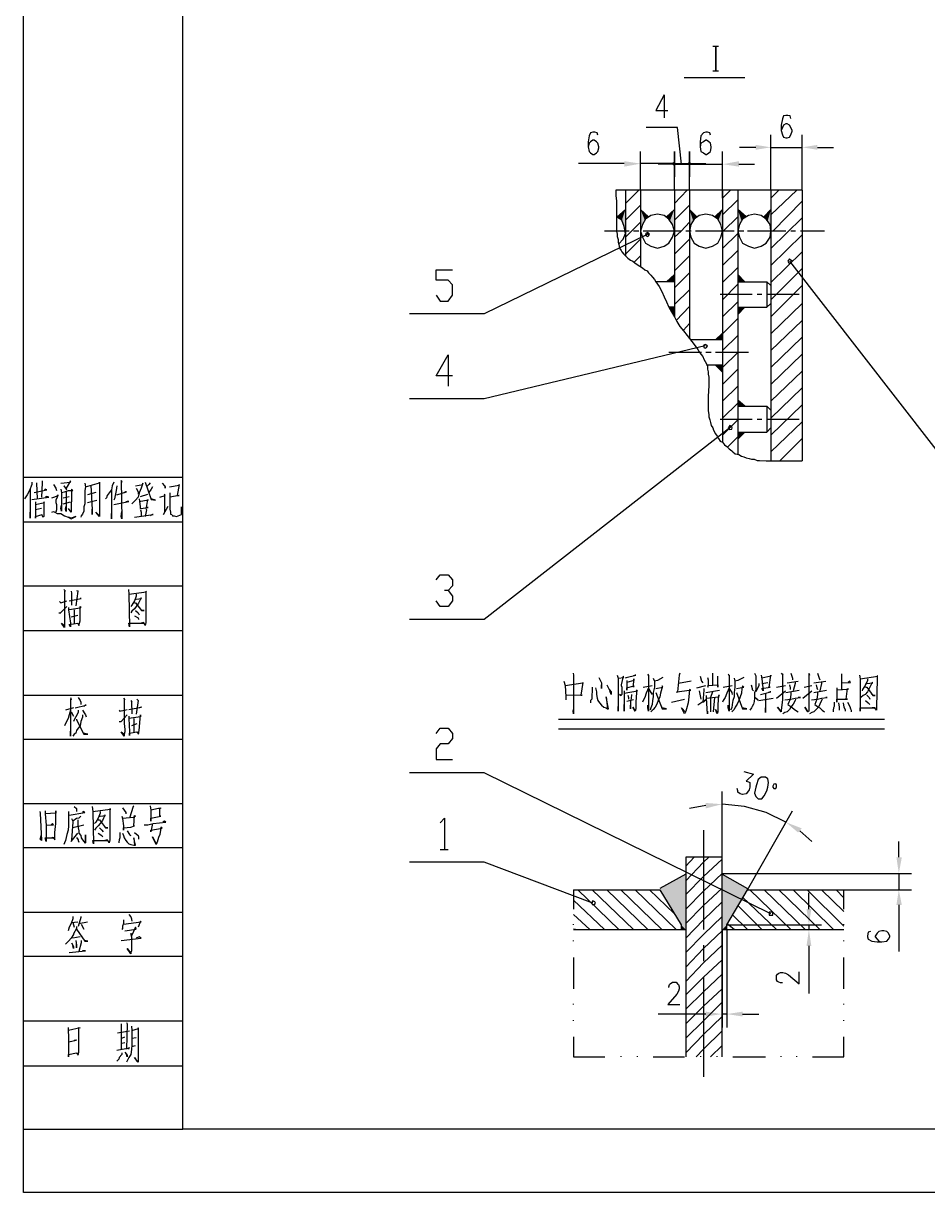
# Model space of a CAD drawing. Extents: x 0 to 400, y 0 to 283.
# Drawn here: x 0.1 to 95.3, y 0.1 to 123.2 of the extents above; entities that cross this region are included whole.
import ezdxf

# ---------------------------------------------------------------- set-up
doc = ezdxf.new("R2010")
doc.units = 0
doc.layers.get('0').update_dxf_attribs({"linetype": 'CONTINUOUS'})

msp = doc.modelspace()

# ---------------------------------------------------------------- hatches: boundary and pattern name
for points in [[(77.18425, 110.39475), (77.18425, 109.88675), (78.77175, 110.14075)], [(83.66125, 110.39475), (83.66125, 109.88675), (82.07375, 110.14075)], [(63.34125, 108.68025), (63.34125, 108.10875), (65.05575, 108.42625)], [(68.42125, 108.55325), (68.35775, 108.42625), (68.61175, 108.42625)], [(68.42125, 108.55325), (68.35775, 108.36275), (68.61175, 108.36275)], [(68.35775, 108.42625), (68.42125, 108.29925), (68.61175, 108.42625)], [(68.35775, 108.36275), (68.42125, 108.29925), (68.61175, 108.36275)], [(68.61175, 108.61675), (68.42125, 108.55325), (68.61175, 108.42625)], [(68.61175, 108.61675), (68.42125, 108.55325), (68.61175, 108.36275)], [(68.42125, 108.29925), (68.61175, 108.17225), (68.61175, 108.42625)], [(68.42125, 108.29925), (68.61175, 108.17225), (68.61175, 108.36275)], [(68.67525, 108.55325), (68.61175, 108.61675), (68.61175, 108.42625)], [(68.67525, 108.55325), (68.61175, 108.61675), (68.61175, 108.36275)], [(68.80225, 108.42625), (68.67525, 108.55325), (68.61175, 108.42625)], [(68.80225, 108.36275), (68.67525, 108.55325), (68.61175, 108.36275)], [(68.61175, 108.17225), (68.67525, 108.29925), (68.61175, 108.42625)], [(68.67525, 108.29925), (68.80225, 108.42625), (68.61175, 108.42625)], [(68.61175, 108.17225), (68.67525, 108.29925), (68.61175, 108.36275)], [(68.67525, 108.29925), (68.80225, 108.36275), (68.61175, 108.36275)], [(70.07225, 108.55325), (69.94525, 108.36275), (70.19925, 108.36275)], [(70.07225, 108.55325), (69.94525, 108.36275), (70.19925, 108.36275)], [(69.94525, 108.36275), (70.07225, 108.29925), (70.19925, 108.36275)], [(69.94525, 108.36275), (70.07225, 108.29925), (70.19925, 108.36275)], [(70.19925, 108.61675), (70.07225, 108.55325), (70.19925, 108.36275)], [(70.19925, 108.61675), (70.07225, 108.55325), (70.19925, 108.36275)], [(70.07225, 108.29925), (70.19925, 108.17225), (70.19925, 108.36275)], [(70.07225, 108.29925), (70.19925, 108.17225), (70.19925, 108.36275)], [(70.32625, 108.55325), (70.19925, 108.61675), (70.19925, 108.36275)], [(70.32625, 108.55325), (70.19925, 108.61675), (70.19925, 108.36275)], [(70.38975, 108.36275), (70.32625, 108.55325), (70.19925, 108.36275)], [(70.38975, 108.36275), (70.32625, 108.55325), (70.19925, 108.36275)], [(70.19925, 108.17225), (70.32625, 108.29925), (70.19925, 108.36275)], [(70.32625, 108.29925), (70.38975, 108.36275), (70.19925, 108.36275)], [(70.19925, 108.17225), (70.32625, 108.29925), (70.19925, 108.36275)], [(70.32625, 108.29925), (70.38975, 108.36275), (70.19925, 108.36275)], [(75.40625, 108.68025), (75.40625, 108.10875), (73.69175, 108.36275)], [(63.46825, 103.60025), (62.57925, 102.83825), (63.08725, 102.45725)], [(63.46825, 103.60025), (63.08725, 102.45725), (63.34125, 101.94925)], [(63.46825, 103.60025), (63.34125, 101.94925), (63.46825, 101.31425)], [(65.05575, 103.60025), (65.88125, 102.83825), (65.50025, 102.45725)], [(65.05575, 103.60025), (65.50025, 102.45725), (65.11925, 101.94925)], [(65.05575, 103.60025), (65.11925, 101.94925), (65.05575, 101.31425)], [(68.61175, 103.60025), (67.78625, 102.83825), (68.16725, 102.45725)], [(68.61175, 103.60025), (68.16725, 102.45725), (68.42125, 101.94925)], [(68.61175, 103.60025), (68.42125, 101.94925), (68.61175, 101.31425)], [(70.19925, 103.60025), (70.96125, 102.83825), (70.58025, 102.45725)], [(70.19925, 103.60025), (70.58025, 102.45725), (70.32625, 101.94925)], [(70.19925, 103.60025), (70.32625, 101.94925), (70.19925, 101.31425)], [(73.69175, 103.60025), (72.86625, 102.83825), (73.24725, 102.45725)], [(73.69175, 103.60025), (73.24725, 102.45725), (73.62825, 101.94925)], [(73.69175, 103.60025), (73.62825, 101.94925), (73.69175, 101.31425)], [(75.27925, 103.60025), (76.16825, 102.83825), (75.66025, 102.45725)], [(75.27925, 103.60025), (75.66025, 102.45725), (75.40625, 101.94925)], [(75.27925, 103.60025), (75.40625, 101.94925), (75.27925, 101.31425)], [(78.77175, 103.60025), (78.00975, 102.83825), (78.45425, 102.45725)], [(78.77175, 103.60025), (78.45425, 102.45725), (78.70825, 101.94925)], [(78.77175, 103.60025), (78.70825, 101.94925), (78.77175, 101.31425)], [(68.61175, 96.74225), (67.78625, 95.98025), (68.61175, 95.98025)], [(75.53325, 96.23425), (75.27925, 96.74225), (76.04125, 95.98025)], [(75.53325, 96.23425), (75.27925, 95.98025), (75.27925, 96.74225)], [(75.53325, 96.23425), (76.04125, 95.98025), (75.27925, 95.98025)], [(68.04025, 93.31325), (68.29425, 92.86875), (68.61175, 92.55125)], [(68.61175, 93.31325), (68.04025, 93.31325), (68.61175, 92.55125)], [(75.53325, 93.05925), (75.27925, 92.55125), (76.04125, 93.31325)], [(75.53325, 93.05925), (76.04125, 93.31325), (75.27925, 93.31325)], [(75.53325, 93.05925), (75.27925, 93.31325), (75.27925, 92.55125)], [(73.43775, 90.13825), (73.69175, 90.58275), (72.92975, 89.88425)], [(73.43775, 90.13825), (72.92975, 89.88425), (73.69175, 89.88425)], [(73.43775, 90.13825), (73.69175, 89.88425), (73.69175, 90.58275)], [(73.43775, 86.96325), (73.69175, 86.45525), (72.92975, 87.21725)], [(73.43775, 86.96325), (72.92975, 87.21725), (73.69175, 87.21725)], [(73.43775, 86.96325), (73.69175, 87.21725), (73.69175, 86.45525)], [(75.53325, 83.15325), (75.27925, 83.53425), (76.04125, 82.89925)], [(75.53325, 83.15325), (75.27925, 82.89925), (75.27925, 83.53425)], [(75.53325, 83.15325), (76.04125, 82.89925), (75.27925, 82.89925)], [(75.53325, 79.91475), (75.27925, 79.40675), (76.04125, 80.16875)], [(75.53325, 79.91475), (76.04125, 80.16875), (75.27925, 80.16875)], [(75.53325, 79.91475), (75.27925, 80.16875), (75.27925, 79.40675)], [(71.91375, 41.11625), (71.91375, 40.54475), (73.62825, 40.98925)], [(81.62925, 38.00475), (82.01025, 38.44925), (80.35925, 39.08425)], [(91.97975, 35.40125), (92.55125, 35.40125), (92.23375, 33.68675)], [(69.81825, 33.62325), (67.08775, 32.09925), (69.81825, 27.78125)], [(73.62825, 33.62325), (73.62825, 27.78125), (76.29525, 32.09925)], [(67.08775, 32.09925), (69.31025, 28.28925), (69.81825, 27.78125)], [(76.29525, 32.09925), (73.62825, 27.78125), (74.13625, 28.28925)], [(91.97975, 30.38475), (92.55125, 30.38475), (92.23375, 31.97225)], [(82.51825, 29.94025), (83.02625, 29.94025), (82.77225, 28.28925)], [(69.31025, 28.28925), (69.31025, 27.78125), (69.81825, 27.78125)], [(74.13625, 28.28925), (73.62825, 27.78125), (74.13625, 27.78125)], [(82.51825, 26.06675), (83.02625, 26.06675), (82.77225, 27.78125)], [(71.91375, 19.14525), (71.91375, 18.63725), (73.62825, 18.89125)], [(75.78725, 19.14525), (75.78725, 18.63725), (74.13625, 18.89125)]]:
    msp.add_hatch(color=0).paths.add_polyline_path(points, flags=0)

# ---------------------------------------------------------------- linework, layer by layer
at = {"color": 0}
for points in [[(0.09525, 0.09525), (0.09525, 282.54325), (399.76425, 282.54325), (399.76425, 0.09525), (0.09525, 0.09525)], [(16.85925, 6.76275), (16.85925, 275.87575), (393.03325, 275.87575), (393.03325, 6.76275), (16.85925, 6.76275)], [(72.67575, 120.80875), (73.24725, 120.80875)], [(72.92975, 120.80875), (72.92975, 118.20525)], [(72.99325, 118.20525), (72.99325, 120.80875)], [(72.67575, 118.20525), (73.24725, 118.20525)], [(76.04125, 117.44325), (69.62775, 117.44325)], [(67.53225, 115.66525), (66.64325, 114.01425), (67.91325, 114.01425)], [(67.53225, 115.66525), (67.53225, 113.25225)], [(80.86725, 113.18875), (80.80375, 113.44275), (80.54975, 113.50625), (80.35925, 113.50625), (80.10525, 113.44275), (79.97825, 113.12525), (79.85125, 112.49025), (79.85125, 111.91875), (79.97825, 111.47425), (80.10525, 111.22025), (80.35925, 111.15675), (80.48625, 111.15675), (80.74025, 111.22025), (80.86725, 111.47425), (80.99425, 111.85525), (80.99425, 111.91875), (80.86725, 112.23625), (80.74025, 112.49025), (80.48625, 112.61725), (80.35925, 112.61725), (80.10525, 112.49025), (79.97825, 112.23625), (79.85125, 111.91875)], [(69.37375, 108.36275), (68.92925, 112.23625), (65.62725, 112.23625)], [(60.54725, 111.41075), (60.48375, 111.66475), (60.22975, 111.72825), (60.03925, 111.72825), (59.78525, 111.66475), (59.65825, 111.34725), (59.53125, 110.71225), (59.53125, 110.20425), (59.65825, 109.69625), (59.78525, 109.56925), (60.03925, 109.37875), (60.16625, 109.37875), (60.42025, 109.56925), (60.54725, 109.69625), (60.67425, 110.07725), (60.67425, 110.20425), (60.54725, 110.58525), (60.42025, 110.71225), (60.16625, 110.90275), (60.03925, 110.90275), (59.78525, 110.71225), (59.65825, 110.58525), (59.53125, 110.20425)], [(72.42175, 111.41075), (72.35825, 111.66475), (72.10425, 111.72825), (71.91375, 111.72825), (71.65975, 111.66475), (71.40575, 111.34725), (71.34225, 110.71225), (71.34225, 110.20425), (71.40575, 109.69625), (71.65975, 109.56925), (71.91375, 109.37875), (71.97725, 109.37875), (72.23125, 109.56925), (72.42175, 109.69625), (72.48525, 110.07725), (72.48525, 110.20425), (72.42175, 110.58525), (72.23125, 110.71225), (71.97725, 110.90275), (71.91375, 110.90275), (71.65975, 110.71225), (71.40575, 110.58525), (71.34225, 110.20425)], [(78.77175, 105.63225), (78.77175, 111.47425)], [(82.07375, 105.63225), (82.07375, 111.47425)], [(65.05575, 105.63225), (65.05575, 109.69625)], [(68.61175, 105.63225), (68.61175, 109.69625)], [(68.61175, 109.69625), (68.61175, 107.02925)], [(70.19925, 109.69625), (70.19925, 107.02925)], [(70.19925, 105.63225), (70.19925, 109.69625)], [(73.69175, 104.80675), (73.69175, 109.69625)], [(77.18425, 110.14075), (75.46975, 110.14075)], [(78.77175, 110.14075), (82.07375, 110.14075)], [(83.66125, 110.14075), (85.37575, 110.14075)], [(63.34125, 108.42625), (58.51525, 108.42625)], [(68.61175, 108.42625), (65.05575, 108.42625)], [(68.61175, 108.36275), (66.89725, 108.36275)], [(70.19925, 108.36275), (68.54825, 108.36275)], [(68.61175, 108.42625), (71.91375, 108.42625)], [(68.61175, 108.36275), (70.19925, 108.36275), (68.61175, 108.36275)], [(70.19925, 108.36275), (71.85025, 108.36275)], [(70.19925, 108.36275), (73.69175, 108.36275)], [(75.40625, 108.36275), (77.05725, 108.36275)], [(62.45225, 105.63225), (62.45225, 105.06075), (62.51575, 104.48925), (62.51575, 101.31425), (62.57925, 100.99675), (62.57925, 100.74275), (62.70625, 100.42525), (62.70625, 100.17125), (62.76975, 99.91725), (62.83325, 99.53625), (63.02375, 99.28225), (63.08725, 99.15525), (63.27775, 98.90125), (63.46825, 98.71075), (63.72225, 98.45675), (63.97625, 98.26625), (64.23025, 98.13925), (64.48425, 97.94875), (64.99225, 97.63125), (65.24625, 97.44075), (65.50025, 97.25025), (65.75425, 97.12325), (65.88125, 96.93275), (66.13525, 96.67875), (66.32575, 96.48825), (66.51625, 96.23425), (66.64325, 95.98025), (66.83375, 95.72625), (67.02425, 95.47225), (67.27825, 94.96425), (67.53225, 94.39275), (67.78625, 93.88475), (68.04025, 93.31325), (68.29425, 92.80525), (68.61175, 92.29725), (68.86575, 91.78925), (69.18325, 91.28125), (69.56425, 90.83675), (69.94525, 90.32875), (70.70725, 89.37625), (71.08825, 88.86825), (71.21525, 88.61425), (71.40575, 88.36025), (71.59625, 88.10625), (71.72325, 87.85225), (71.85025, 87.59825), (71.97725, 87.34425), (72.10425, 87.09025), (72.10425, 86.77275), (72.16775, 86.51875), (72.16775, 86.26475), (72.23125, 85.94725), (72.23125, 85.05825), (72.16775, 83.91525), (72.16775, 82.39125), (72.23125, 82.01025), (72.23125, 81.75625), (72.35825, 81.43875), (72.42175, 81.18475), (72.48525, 80.86725), (72.67575, 80.61325), (72.73925, 80.35925), (72.92975, 79.97825), (73.12025, 79.72425), (73.24725, 79.47025), (73.43775, 79.21625), (73.69175, 79.08925), (73.88225, 78.83525), (74.13625, 78.64475), (74.39025, 78.39075), (74.64425, 78.20025), (74.77125, 78.07325), (75.02525, 77.88275), (75.40625, 77.81925), (75.66025, 77.62875), (75.91425, 77.56525), (76.16825, 77.43825), (76.48575, 77.37475), (76.73975, 77.31125), (76.99375, 77.31125), (77.31125, 77.18425), (77.56525, 77.18425), (78.26375, 77.12075), (82.07375, 77.12075)], [(82.07375, 105.63225), (62.45225, 105.63225)], [(63.46825, 105.63225), (63.46825, 98.71075)], [(63.46825, 104.23525), (64.86525, 105.63225)], [(65.05575, 105.63225), (65.05575, 97.63125)], [(68.61175, 105.63225), (68.61175, 92.29725)], [(68.61175, 104.23525), (69.94525, 105.63225)], [(70.19925, 105.63225), (70.19925, 90.07475)], [(73.69175, 105.63225), (73.69175, 79.08925)], [(73.69175, 104.80675), (74.51725, 105.63225)], [(75.27925, 105.63225), (75.27925, 77.81925)], [(78.77175, 105.63225), (78.77175, 93.56725)], [(78.77175, 104.80675), (79.59725, 105.63225)], [(78.77175, 103.02875), (81.50225, 105.63225)], [(82.07375, 105.63225), (82.07375, 93.56725)], [(62.57925, 102.83825), (63.46825, 103.60025)], [(63.46825, 102.45725), (65.05575, 104.04475)], [(65.88125, 102.83825), (65.05575, 103.60025)], [(67.78625, 102.83825), (68.61175, 103.60025)], [(68.61175, 102.45725), (70.19925, 104.04475)], [(70.96125, 102.83825), (70.19925, 103.60025)], [(72.86625, 102.83825), (73.69175, 103.60025)], [(73.69175, 103.02875), (75.27925, 104.61625)], [(76.16825, 102.83825), (75.27925, 103.60025)], [(78.00975, 102.83825), (78.77175, 103.60025)], [(78.96225, 101.31425), (82.07375, 104.48925)], [(62.76975, 99.98075), (63.21425, 100.48875), (63.46825, 101.06025), (63.34125, 101.82225), (63.08725, 102.45725), (62.51575, 102.83825)], [(64.10325, 101.31425), (65.05575, 102.26675)], [(68.61175, 101.31425), (68.42125, 102.01275), (68.04025, 102.58425), (67.53225, 102.96525), (66.83375, 103.09225), (66.13525, 102.96525), (65.56375, 102.58425), (65.24625, 102.01275), (65.05575, 101.31425), (65.24625, 100.67925), (65.56375, 100.04425), (66.13525, 99.72675), (66.83375, 99.53625), (67.53225, 99.72675), (68.04025, 100.04425), (68.42125, 100.67925), (68.61175, 101.31425)], [(70.19925, 102.26675), (69.31025, 101.31425), (68.61175, 100.67925)], [(73.69175, 101.31425), (73.50125, 102.01275), (73.18375, 102.58425), (72.61225, 102.96525), (71.91375, 103.09225), (71.21525, 102.96525), (70.70725, 102.58425), (70.32625, 102.01275), (70.19925, 101.31425), (70.32625, 100.67925), (70.70725, 100.04425), (71.21525, 99.72675), (71.91375, 99.53625), (72.61225, 99.72675), (73.18375, 100.04425), (73.50125, 100.67925), (73.69175, 101.31425)], [(73.75525, 101.31425), (75.27925, 102.83825)], [(78.77175, 101.31425), (78.70825, 102.01275), (78.26375, 102.58425), (77.75575, 102.96525), (77.05725, 103.09225), (76.42225, 102.96525), (75.78725, 102.58425), (75.46975, 102.01275), (75.27925, 101.31425), (75.46975, 100.67925), (75.78725, 100.04425), (76.42225, 99.72675), (77.05725, 99.53625), (77.75575, 99.72675), (78.26375, 100.04425), (78.70825, 100.67925), (78.77175, 101.31425)], [(78.77175, 99.47275), (82.07375, 102.71125)], [(65.81775, 100.99675), (48.60925, 92.61475), (40.73525, 92.61475)], [(63.84925, 101.31425), (61.24575, 101.31425)], [(63.46825, 100.67925), (64.10325, 101.31425)], [(64.86525, 101.31425), (64.29375, 101.31425)], [(69.37375, 101.31425), (65.30975, 101.31425)], [(66.00825, 100.99675), (65.88125, 101.06025), (65.81775, 101.18725), (65.62725, 101.06025), (65.56375, 100.99675), (65.62725, 100.80625), (65.81775, 100.74275), (65.88125, 100.80625), (66.00825, 100.99675)], [(70.38975, 101.31425), (69.81825, 101.31425)], [(74.89825, 101.31425), (70.83425, 101.31425)], [(73.69175, 99.47275), (75.27925, 101.06025)], [(75.91425, 101.31425), (75.40625, 101.31425)], [(80.35925, 101.31425), (76.29525, 101.31425)], [(81.37525, 101.31425), (80.86725, 101.31425)], [(84.42325, 101.31425), (81.88325, 101.31425)], [(63.46825, 98.90125), (65.05575, 100.48875)], [(68.61175, 98.90125), (70.19925, 100.48875)], [(78.77175, 97.69475), (82.07375, 100.93325)], [(64.35725, 98.01225), (65.05575, 98.71075)], [(68.61175, 97.12325), (70.19925, 98.71075)], [(73.69175, 97.69475), (75.27925, 99.28225)], [(78.77175, 95.91675), (82.07375, 99.15525)], [(43.52925, 94.58325), (43.97375, 93.94825), (44.79925, 93.94825), (45.24375, 94.58325), (45.24375, 95.66275), (44.79925, 96.17075), (43.52925, 96.17075), (43.52925, 97.25025), (45.24375, 97.25025)], [(73.69175, 95.91675), (75.27925, 97.50425)], [(78.77175, 94.07525), (82.07375, 97.37725)], [(80.99425, 98.13925), (80.86725, 98.26625), (80.74025, 98.39325), (80.61325, 98.26625), (80.54975, 98.13925), (80.61325, 98.01225), (80.74025, 97.94875), (80.86725, 98.01225), (80.99425, 98.13925)], [(80.74025, 98.13925), (99.66325, 73.75525), (107.66425, 73.75525)], [(67.78625, 95.98025), (68.61175, 96.74225)], [(68.61175, 95.34525), (70.19925, 96.93275)], [(76.04125, 95.98025), (75.27925, 96.74225)], [(68.61175, 95.98025), (66.64325, 95.98025)], [(68.67525, 93.63075), (70.19925, 95.15475)], [(73.69175, 94.07525), (75.27925, 95.72625)], [(75.27925, 95.98025), (78.32725, 95.98025)], [(78.77175, 95.59925), (78.32725, 95.98025), (78.32725, 93.31325)], [(78.77175, 92.29725), (82.07375, 95.59925)], [(76.80325, 94.64675), (73.43775, 94.64675)], [(73.69175, 92.29725), (75.27925, 93.88475)], [(75.27925, 93.31325), (78.32725, 93.31325), (78.77175, 93.69425)], [(77.81925, 94.64675), (77.31125, 94.64675)], [(81.75625, 94.64675), (78.32725, 94.64675)], [(78.77175, 90.51925), (82.07375, 93.69425)], [(78.77175, 93.56725), (78.77175, 77.12075)], [(82.07375, 93.56725), (82.07375, 77.12075)], [(68.61175, 93.31325), (68.04025, 93.31325)], [(68.29425, 92.86875), (68.61175, 92.55125)], [(68.80225, 91.91625), (70.19925, 93.37675)], [(76.04125, 93.31325), (75.27925, 92.55125)], [(69.56425, 90.90025), (70.19925, 91.59875)], [(73.69175, 90.51925), (75.27925, 92.10675)], [(78.77175, 88.74125), (82.07375, 91.91625)], [(73.69175, 89.88425), (70.32625, 89.88425)], [(72.92975, 89.88425), (73.69175, 90.58275)], [(73.69175, 88.74125), (75.27925, 90.32875)], [(78.77175, 86.96325), (82.07375, 90.13825)], [(71.85025, 89.24925), (48.60925, 83.66125), (40.73525, 83.66125)], [(72.10425, 89.24925), (71.97725, 89.31275), (71.85025, 89.37625), (71.72325, 89.31275), (71.65975, 89.24925), (71.72325, 89.05875), (71.85025, 88.99525), (71.97725, 89.05875), (72.10425, 89.24925)], [(45.24375, 86.07425), (43.52925, 86.07425), (44.79925, 88.29675), (44.79925, 84.99475)], [(71.46925, 88.55075), (68.04025, 88.55075)], [(72.48525, 88.55075), (71.91375, 88.55075)], [(76.42225, 88.55075), (72.92975, 88.55075)], [(73.69175, 86.96325), (75.27925, 88.55075)], [(75.27925, 88.55075), (75.27925, 88.61425)], [(78.77175, 85.18525), (82.07375, 88.36025)], [(73.69175, 87.21725), (71.97725, 87.21725)], [(72.92975, 87.21725), (73.69175, 86.45525)], [(73.69175, 85.18525), (75.27925, 86.77275)], [(78.77175, 83.40725), (82.07375, 86.58225)], [(73.69175, 83.40725), (75.27925, 84.99475)], [(78.77175, 81.62925), (82.07375, 84.80425)], [(73.69175, 81.62925), (75.27925, 83.21675)], [(76.04125, 82.89925), (75.27925, 83.53425)], [(75.27925, 82.89925), (78.32725, 82.89925)], [(78.77175, 82.45475), (78.32725, 82.89925), (78.32725, 80.16875)], [(78.77175, 79.85125), (82.07375, 83.02625)], [(76.80325, 81.50225), (73.43775, 81.50225)], [(73.69175, 79.85125), (75.27925, 81.43875)], [(77.81925, 81.50225), (77.31125, 81.50225)], [(81.75625, 81.50225), (78.32725, 81.50225)], [(78.77175, 78.07325), (82.07375, 81.24825)], [(74.45375, 80.61325), (48.60925, 60.42025), (40.73525, 60.42025)], [(74.70775, 80.61325), (74.64425, 80.74025), (74.45375, 80.86725), (74.39025, 80.74025), (74.26325, 80.61325), (74.39025, 80.48625), (74.45375, 80.42275), (74.64425, 80.48625), (74.70775, 80.61325)], [(75.27925, 80.16875), (78.32725, 80.16875)], [(76.04125, 80.16875), (75.27925, 79.40675)], [(78.32725, 80.16875), (78.77175, 80.61325)], [(74.19975, 78.58125), (75.27925, 79.66075)], [(79.72425, 77.12075), (82.07375, 79.47025)], [(75.27925, 77.81925), (75.27925, 77.88275)], [(0.09525, 75.40625), (16.85925, 75.40625)], [(10.38225, 75.08875), (10.44575, 74.89825), (10.38225, 75.02525), (10.44575, 71.02475), (10.38225, 71.27875), (10.44575, 71.78675)], [(0.98425, 74.89825), (0.98425, 74.64425), (0.73025, 74.00925), (0.47625, 73.56475), (0.22225, 73.12025)], [(0.79375, 74.26325), (0.79375, 71.08825), (0.79375, 71.34225), (0.79375, 71.72325)], [(1.23825, 73.81875), (2.57175, 74.07275), (2.38125, 74.13625), (2.31775, 74.07275)], [(1.49225, 74.83475), (1.49225, 74.77125), (1.55575, 73.12025)], [(2.06375, 75.02525), (2.06375, 74.83475), (2.00025, 73.31075)], [(3.27025, 74.64425), (3.52425, 74.26325), (3.58775, 74.00925)], [(4.03225, 74.77125), (5.04825, 74.89825), (5.04825, 75.02525), (4.60375, 74.26325), (4.34975, 74.51725), (4.60375, 74.13625), (4.66725, 74.07275)], [(4.03225, 74.13625), (4.09575, 73.81875), (4.09575, 71.85025), (4.03225, 72.10425), (4.09575, 72.48525)], [(4.09575, 73.81875), (4.41325, 73.88225), (4.85775, 74.00925), (5.30225, 74.00925), (5.17525, 74.13625), (5.17525, 73.12025), (5.11175, 72.48525), (5.11175, 71.72325), (4.85775, 72.10425)], [(4.60375, 73.88225), (4.60375, 71.78675), (4.54025, 72.04075), (4.60375, 72.35825)], [(6.57225, 74.77125), (6.63575, 74.39025), (6.57225, 74.00925), (6.57225, 72.61225), (6.44525, 72.29475), (6.44525, 71.85025), (6.31825, 71.53275), (6.19125, 71.34225), (6.12775, 71.21525)], [(6.63575, 74.39025), (8.09625, 74.83475), (8.09625, 74.89825), (8.09625, 74.39025), (8.09625, 71.27875), (7.71525, 71.72325), (8.09625, 71.34225)], [(7.20725, 74.58075), (7.33425, 71.97725), (7.33425, 71.46925), (7.33425, 71.72325), (7.33425, 72.04075)], [(9.62025, 74.89825), (9.42975, 74.51725), (9.36625, 74.07275), (9.11225, 73.75525), (8.92175, 73.50125), (8.85825, 73.24725), (8.73125, 73.12025)], [(9.36625, 74.00925), (9.36625, 71.02475), (9.36625, 71.27875), (9.36625, 71.59625)], [(9.93775, 74.51725), (9.87425, 74.00925), (9.74725, 73.50125), (9.68375, 73.12025), (9.62025, 72.99325)], [(9.93775, 73.56475), (10.95375, 73.88225), (10.89025, 73.88225), (10.69975, 73.75525)], [(11.90625, 74.51725), (12.66825, 74.64425), (12.66825, 74.77125), (12.47775, 74.26325), (12.28725, 73.75525), (12.16025, 73.31075), (11.90625, 72.99325), (11.71575, 72.80275), (11.52525, 72.61225)], [(11.96975, 74.26325), (12.16025, 73.88225), (12.16025, 73.62825)], [(12.92225, 74.89825), (13.55725, 73.05675), (14.00175, 72.99325), (13.55725, 73.12025), (13.49375, 73.31075)], [(13.43025, 74.83475), (13.30325, 74.64425), (13.04925, 74.39025)], [(13.68425, 74.39025), (13.55725, 74.13625), (13.30325, 73.81875)], [(14.70025, 74.77125), (14.95425, 74.51725), (15.01775, 74.39025), (15.01775, 74.26325), (15.01775, 74.39025)], [(15.46225, 74.39025), (16.47825, 74.58075), (16.47825, 74.64425), (16.28775, 73.50125), (16.47825, 73.50125), (15.52575, 73.31075)], [(0.98425, 73.05675), (2.76225, 73.31075), (2.57175, 73.37425), (2.38125, 73.31075)], [(1.36525, 72.80275), (1.36525, 71.08825), (1.36525, 71.27875), (2.06375, 71.46925)], [(1.36525, 72.54875), (2.31775, 72.73925), (2.25425, 72.80275), (2.25425, 71.27875), (2.12725, 71.21525), (2.06375, 71.46925)], [(3.07975, 73.24725), (3.77825, 73.50125), (3.65125, 73.50125), (3.65125, 73.31075), (3.52425, 72.99325), (3.52425, 72.73925), (3.58775, 72.54875), (3.58775, 71.97725), (3.52425, 71.72325)], [(4.28625, 73.24725), (4.92125, 73.37425)], [(4.28625, 72.61225), (5.04825, 72.80275)], [(7.71525, 73.81875), (6.82625, 73.56475)], [(6.82625, 72.73925), (7.84225, 72.99325)], [(9.62025, 72.54875), (11.20775, 72.86625), (11.01725, 72.86625), (10.89025, 72.80275)], [(12.28725, 73.12025), (12.41425, 72.04075), (12.41425, 72.10425), (13.23975, 72.23125), (13.04925, 72.23125), (13.17625, 73.05675), (13.23975, 72.99325), (12.28725, 72.80275)], [(12.41425, 73.37425), (13.17625, 73.62825)], [(14.44625, 73.31075), (15.01775, 73.50125), (14.95425, 73.62825), (14.95425, 71.72325), (14.82725, 71.46925), (15.33525, 72.35825)], [(15.52575, 73.75525), (15.52575, 72.04075), (15.58925, 71.72325), (15.58925, 71.53275), (15.71625, 71.46925), (15.77975, 71.34225), (15.97025, 71.34225), (16.22425, 71.27875), (16.73225, 71.46925), (16.73225, 72.29475), (16.73225, 71.46925)], [(2.00025, 72.10425), (1.36525, 71.97725)], [(3.07975, 71.72325), (3.27025, 71.78675), (3.39725, 71.72325), (3.65125, 71.59625), (4.03225, 71.59625), (4.41325, 71.34225), (4.79425, 71.21525), (5.11175, 71.02475), (5.61975, 71.27875), (5.11175, 71.08825), (4.85775, 71.21525)], [(11.77925, 71.21525), (13.74775, 71.46925), (13.68425, 71.46925), (13.43025, 71.34225)], [(12.41425, 71.97725), (12.47775, 71.72325), (12.47775, 71.27875)], [(12.98575, 72.10425), (13.04925, 71.97725), (12.92225, 71.27875)], [(0.09525, 70.70725), (16.85925, 70.70725)], [(43.52925, 64.61125), (43.97375, 65.11925), (44.79925, 65.11925), (45.24375, 64.61125), (45.24375, 63.97625), (44.79925, 63.46825), (44.41825, 63.46825)], [(0.09525, 63.97625), (16.85925, 63.97625)], [(4.34975, 63.59525), (4.54025, 63.40475), (4.41325, 63.40475), (4.41325, 60.92825), (4.41325, 59.59475), (4.09575, 60.03925), (4.41325, 59.78525), (4.41325, 59.91225)], [(5.11175, 63.40475), (5.17525, 63.21425), (5.17525, 61.94425)], [(5.68325, 63.46825), (5.87375, 63.40475), (5.81025, 63.40475), (5.61975, 61.88075)], [(11.14425, 63.59525), (11.20775, 63.08725), (11.27125, 59.65825), (11.20775, 60.03925), (12.79525, 60.03925), (12.73175, 60.10275), (12.47775, 60.03925)], [(11.20775, 63.08725), (13.04925, 63.34125), (12.98575, 63.40475), (12.98575, 60.10275), (12.92225, 59.78525), (12.79525, 60.03925)], [(11.96975, 63.08725), (11.96975, 62.89675), (11.77925, 62.38875), (11.52525, 61.94425), (11.39825, 61.81725)], [(44.79925, 63.46825), (45.24375, 62.89675), (45.24375, 62.38875), (44.79925, 61.81725), (43.97375, 61.81725), (43.52925, 62.38875)], [(3.84175, 61.11875), (4.03225, 61.11875), (4.03225, 61.18225), (4.66725, 61.81725)], [(3.90525, 62.32525), (4.03225, 62.19825), (4.66725, 62.38875)], [(4.85775, 61.69025), (4.85775, 61.43625), (5.04825, 60.03925), (5.04825, 59.65825), (4.92125, 59.91225), (5.81025, 60.03925), (5.93725, 59.78525), (6.06425, 60.29325), (6.06425, 61.81725), (6.12775, 61.69025), (6.06425, 61.62675), (4.92125, 61.43625)], [(4.92125, 62.38875), (6.19125, 62.64275), (6.06425, 62.64275)], [(11.90625, 62.57925), (11.96975, 62.57925), (12.54125, 62.64275), (12.47775, 62.70625), (12.22375, 62.13475), (11.96975, 61.81725), (11.77925, 61.56325), (11.52525, 61.30925), (11.39825, 61.11875)], [(11.77925, 62.19825), (11.90625, 62.19825), (12.54125, 61.37275), (12.79525, 61.37275), (12.54125, 61.37275), (12.47775, 61.43625)], [(5.81025, 60.86475), (5.11175, 60.67425)], [(5.42925, 61.43625), (5.42925, 60.03925)], [(11.77925, 60.80125), (12.16025, 60.61075), (12.22375, 60.42025)], [(11.90625, 61.37275), (12.16025, 61.11875), (12.28725, 60.92825)], [(0.09525, 59.27725), (16.85925, 59.27725)], [(57.94375, 54.76875), (58.00725, 54.57825), (58.00725, 50.51425), (57.94375, 50.76825), (58.00725, 50.95875)], [(60.67425, 54.32425), (60.92825, 53.75275), (60.92825, 53.18125), (60.92825, 53.56225)], [(62.57925, 54.57825), (62.70625, 54.26075), (62.70625, 50.76825), (62.70625, 50.95875), (62.70625, 51.27625)], [(62.70625, 54.26075), (63.27775, 54.32425), (63.21425, 54.45125), (63.02375, 53.56225), (63.02375, 53.49875), (63.08725, 53.30825), (63.08725, 52.54625), (63.02375, 52.48275), (63.02375, 52.41925), (62.83325, 52.54625), (63.02375, 52.41925)], [(63.46825, 54.32425), (63.53175, 54.26075), (63.53175, 54.32425), (64.54775, 54.57825), (64.48425, 54.57825), (64.29375, 54.51475)], [(63.59525, 54.00675), (63.59525, 52.99075), (63.59525, 53.24475), (64.35725, 53.43525), (64.29375, 53.30825), (64.35725, 54.19725), (64.35725, 54.00675), (63.59525, 53.81625)], [(65.81775, 54.70525), (65.88125, 54.51475), (65.88125, 54.57825), (65.88125, 50.76825), (65.81775, 51.14925), (65.81775, 51.40325)], [(66.38925, 54.26075), (66.51625, 53.94325), (66.51625, 53.30825), (66.38925, 52.73675), (66.38925, 52.29225), (66.32575, 51.91125), (66.26225, 51.46675), (66.13525, 51.14925), (66.07175, 50.89525)], [(67.40525, 54.32425), (66.83375, 54.00675), (66.51625, 53.94325)], [(69.18325, 54.76875), (69.11975, 54.57825), (68.92925, 52.80025), (68.86575, 52.73675), (68.86575, 52.80025), (70.19925, 52.99075), (70.32625, 52.99075), (70.19925, 53.05425), (70.13575, 52.29225), (70.07225, 51.65725), (69.88175, 51.02225), (69.81825, 50.76825), (69.69125, 50.51425), (69.37375, 51.14925), (69.81825, 50.64125)], [(71.34225, 54.45125), (71.46925, 53.94325), (71.59625, 53.75275)], [(72.10425, 54.32425), (72.16775, 54.07025), (72.16775, 53.43525), (72.10425, 53.43525), (72.16775, 53.30825), (72.16775, 53.49875), (73.18375, 53.56225), (73.18375, 53.30825), (73.18375, 54.26075), (73.18375, 54.45125)], [(72.61225, 54.76875), (72.61225, 53.49875)], [(74.26325, 54.70525), (74.39025, 54.51475), (74.39025, 54.57825), (74.39025, 50.76825), (74.26325, 51.14925), (74.26325, 51.40325)], [(74.89825, 54.26075), (74.96175, 53.94325), (74.96175, 53.30825), (74.89825, 52.73675), (74.89825, 52.29225), (74.77125, 51.91125), (74.70775, 51.46675), (74.64425, 51.14925), (74.51725, 50.89525)], [(75.91425, 54.32425), (75.27925, 54.00675), (74.96175, 53.94325)], [(77.05725, 54.76875), (77.18425, 54.51475), (77.18425, 52.99075), (77.05725, 52.73675), (77.05725, 52.16525), (76.99375, 51.78425), (76.93025, 51.53025), (76.80325, 51.27625), (76.73975, 51.14925), (76.54925, 50.89525)], [(77.75575, 54.57825), (77.81925, 54.19725), (77.94625, 52.92725), (77.81925, 53.18125), (78.70825, 53.30825), (78.58125, 53.30825), (78.77175, 54.57825), (78.77175, 54.45125), (77.81925, 54.26075)], [(79.85125, 54.76875), (80.04175, 54.57825), (79.97825, 54.70525), (79.97825, 51.97475), (79.85125, 50.89525), (79.85125, 50.70475), (79.47025, 51.21275), (79.85125, 50.70475)], [(80.86725, 54.76875), (81.05775, 54.26075), (81.05775, 54.07025)], [(82.77225, 54.76875), (82.83575, 54.57825), (82.77225, 54.70525), (82.77225, 50.76825), (82.64525, 50.70475), (82.32775, 51.21275), (82.64525, 50.70475)], [(83.66125, 54.76875), (83.85175, 54.26075), (83.91525, 54.07025)], [(86.20125, 54.70525), (86.20125, 52.99075)], [(88.10625, 54.57825), (88.16975, 54.19725), (88.16975, 50.76825), (88.16975, 51.14925), (89.75725, 51.14925), (89.63025, 51.14925), (89.43975, 51.14925)], [(88.16975, 54.19725), (90.01125, 54.45125), (89.94775, 54.51475), (89.94775, 54.19725), (89.88425, 51.21275), (89.88425, 50.89525), (89.69375, 51.14925)], [(88.93175, 54.19725), (88.93175, 54.00675), (88.67775, 53.49875), (88.42375, 53.05425), (88.36025, 52.92725)], [(56.99125, 53.94325), (57.11825, 53.49875), (57.18175, 52.29225), (57.18175, 51.97475)], [(57.11825, 53.49875), (58.95975, 53.75275), (58.95975, 53.81625), (58.76925, 52.48275), (58.89625, 52.48275), (57.18175, 52.41925)], [(59.97575, 53.30825), (59.97575, 52.92725), (59.91225, 52.41925), (59.91225, 52.03825), (59.78525, 51.91125), (59.78525, 51.65725)], [(60.29325, 53.24475), (60.42025, 52.80025), (60.42025, 52.54625), (60.48375, 52.16525), (60.54725, 51.91125), (60.73775, 51.65725), (60.92825, 51.40325), (61.18225, 51.21275), (61.43625, 51.14925), (61.56325, 51.02225), (61.69025, 51.02225), (61.43625, 52.29225), (61.56325, 51.02225)], [(61.49975, 53.56225), (61.75375, 53.05425), (61.94425, 52.80025), (61.94425, 52.54625), (61.81725, 52.92725)], [(63.34125, 52.67325), (64.73825, 52.92725), (64.61125, 52.99075), (64.61125, 52.73675), (64.54775, 51.72075), (64.54775, 51.02225), (64.48425, 50.76825), (64.23025, 51.21275), (64.48425, 50.76825)], [(65.88125, 53.24475), (65.62725, 52.67325), (65.50025, 52.22875), (65.30975, 51.91125), (65.24625, 51.72075)], [(65.30975, 53.30825), (66.26225, 53.49875)], [(65.88125, 53.18125), (66.13525, 52.73675), (66.26225, 52.54625)], [(66.64325, 53.18125), (67.40525, 53.30825), (67.34175, 53.43525), (67.27825, 53.18125), (67.15125, 52.67325), (67.08775, 52.29225), (66.89725, 51.91125), (66.77025, 51.53025), (66.57975, 51.21275), (66.38925, 50.95875), (66.13525, 50.70475)], [(70.38975, 53.94325), (69.05625, 53.68925)], [(70.96125, 53.24475), (71.91375, 53.49875)], [(71.72325, 53.18125), (71.72325, 52.99075), (71.59625, 51.72075), (71.91375, 51.97475), (71.08825, 51.40325)], [(71.91375, 52.73675), (73.37425, 52.99075)], [(74.39025, 53.24475), (74.13625, 52.67325), (73.94575, 52.22875), (73.75525, 51.91125), (73.69175, 51.72075)], [(73.75525, 53.30825), (74.70775, 53.49875)], [(74.39025, 53.18125), (74.64425, 52.73675), (74.70775, 52.54625)], [(75.15225, 53.18125), (75.91425, 53.30825), (75.78725, 53.43525), (75.72375, 53.18125), (75.66025, 52.67325), (75.53325, 52.29225), (75.40625, 51.91125), (75.21575, 51.53025), (75.02525, 51.21275), (74.89825, 50.95875), (74.64425, 50.70475)], [(76.67625, 53.56225), (76.80325, 53.18125), (76.80325, 53.05425), (76.93025, 52.92725)], [(77.50175, 53.68925), (77.50175, 53.49875), (77.18425, 52.80025)], [(77.81925, 53.68925), (78.45425, 53.81625)], [(79.34325, 53.30825), (80.29575, 53.49875)], [(80.35925, 52.73675), (81.75625, 52.99075)], [(80.48625, 53.75275), (81.62925, 53.94325)], [(80.74025, 53.56225), (80.80375, 53.24475), (80.80375, 53.05425)], [(81.31175, 53.81625), (81.31175, 53.68925), (81.12125, 52.92725)], [(82.26425, 53.30825), (83.08975, 53.49875)], [(83.28025, 53.75275), (84.55025, 53.94325)], [(83.28025, 52.73675), (84.61375, 52.99075)], [(83.53425, 53.56225), (83.59775, 53.24475), (83.66125, 53.05425)], [(84.10575, 53.81625), (84.10575, 53.68925), (83.91525, 52.92725)], [(85.69325, 53.24475), (85.69325, 51.72075), (85.69325, 52.03825), (86.83625, 52.03825), (86.70925, 52.03825), (86.83625, 53.18125), (86.89975, 53.05425), (85.69325, 52.99075)], [(86.20125, 53.75275), (87.15375, 53.81625), (87.09025, 53.94325), (86.89975, 53.81625)], [(88.74125, 53.68925), (88.86825, 53.68925), (89.50325, 53.75275), (89.43975, 53.81625), (89.12225, 53.18125), (88.93175, 52.80025), (88.67775, 52.54625), (88.48725, 52.41925), (88.23325, 52.22875)], [(88.74125, 53.30825), (88.86825, 53.30825), (89.50325, 52.41925), (89.75725, 52.41925), (89.50325, 52.48275), (89.37625, 52.54625)], [(0.09525, 52.48275), (16.85925, 52.48275)], [(5.04825, 52.22875), (5.11175, 51.97475), (5.04825, 52.03825), (5.04825, 48.16475), (5.04825, 48.35525), (5.04825, 48.67275)], [(5.87375, 52.22875), (6.06425, 51.91125), (6.12775, 51.72075), (6.12775, 51.46675)], [(10.63625, 52.16525), (10.76325, 51.97475), (10.69975, 51.97475), (10.69975, 49.49825), (10.76325, 48.86325), (10.76325, 48.60925), (10.69975, 48.35525), (10.69975, 48.16475), (10.38225, 48.60925), (10.69975, 48.35525), (10.69975, 48.48225)], [(11.39825, 51.91125), (11.52525, 51.72075), (11.46175, 51.78425), (11.52525, 50.51425)], [(12.03325, 52.03825), (12.16025, 51.91125), (11.96975, 50.45075)], [(63.34125, 52.92725), (63.34125, 50.76825), (63.34125, 51.02225), (63.34125, 51.46675)], [(64.29375, 51.97475), (63.59525, 51.78425)], [(63.72225, 52.48275), (63.78575, 52.22875), (63.78575, 52.03825)], [(63.97625, 51.91125), (63.97625, 51.02225), (63.97625, 51.14925), (63.97625, 51.40325)], [(64.10325, 52.54625), (64.10325, 52.48275), (64.03975, 51.91125)], [(66.64325, 52.73675), (67.34175, 51.02225), (67.78625, 51.02225), (67.34175, 51.14925), (67.27825, 51.27625)], [(68.29425, 51.72075), (69.69125, 52.03825)], [(71.21525, 52.92725), (71.40575, 52.03825)], [(72.10425, 50.51425), (72.10425, 50.76825), (72.10425, 50.51425), (71.97725, 52.16525), (71.97725, 52.41925)], [(71.97725, 52.16525), (73.24725, 52.29225), (73.37425, 52.41925), (73.24725, 52.41925), (73.18375, 51.46675), (73.18375, 50.70475), (73.12025, 50.51425), (72.92975, 50.95875), (73.12025, 50.64125)], [(72.61225, 52.80025), (72.42175, 52.22875), (72.42175, 50.70475)], [(72.73925, 50.70475), (72.86625, 52.22875)], [(75.15225, 52.73675), (75.78725, 51.02225), (76.23175, 51.02225), (75.78725, 51.14925), (75.72375, 51.27625)], [(77.05725, 52.29225), (77.31125, 52.03825), (77.43825, 51.91125)], [(77.50175, 51.91125), (79.02575, 52.16525)], [(77.69225, 52.54625), (78.77175, 52.80025), (78.70825, 52.80025), (78.51775, 52.73675)], [(78.20025, 52.67325), (78.20025, 50.64125), (78.20025, 50.89525), (78.20025, 51.14925)], [(79.34325, 52.16525), (80.29575, 52.92725)], [(81.37525, 52.03825), (81.31175, 51.91125), (81.12125, 51.53025), (80.86725, 51.21275), (80.74025, 50.95875), (80.48625, 50.70475), (80.23225, 50.64125), (80.04175, 50.51425)], [(80.23225, 51.97475), (80.86725, 52.03825), (81.31175, 52.16525), (81.88325, 52.22875), (81.62925, 52.22875)], [(80.86725, 52.73675), (80.86725, 52.54625), (80.80375, 52.03825), (80.54975, 51.46675), (80.86725, 51.27625), (81.05775, 51.14925), (81.37525, 50.89525), (81.62925, 50.70475)], [(82.13725, 52.16525), (83.08975, 52.92725)], [(84.16925, 52.03825), (84.10575, 51.91125), (83.91525, 51.53025), (83.78825, 51.21275), (83.53425, 50.95875), (83.28025, 50.70475), (83.08975, 50.64125), (82.83575, 50.51425)], [(83.02625, 51.97475), (83.66125, 52.03825), (84.10575, 52.16525), (84.67725, 52.22875), (84.55025, 52.22875)], [(83.66125, 52.73675), (83.66125, 52.54625), (83.59775, 52.03825), (83.40725, 51.46675), (83.66125, 51.27625), (83.91525, 51.14925), (84.16925, 50.89525), (84.42325, 50.70475)], [(85.43925, 51.72075), (85.43925, 51.27625), (85.37575, 51.14925), (85.31225, 50.89525), (85.31225, 50.70475)], [(86.83625, 51.72075), (87.09025, 51.27625), (87.15375, 51.02225), (87.21725, 50.89525), (87.21725, 50.70475)], [(88.74125, 51.91125), (88.99525, 51.65725), (89.18575, 51.46675)], [(88.86825, 52.48275), (89.12225, 52.22875), (89.18575, 52.03825)], [(5.04825, 50.89525), (4.92125, 50.38725), (4.79425, 50.00625), (4.60375, 49.62525), (4.41325, 49.24425)], [(5.36575, 51.14925), (4.54025, 50.89525)], [(5.11175, 50.70475), (5.36575, 50.26025)], [(5.87375, 50.89525), (5.87375, 50.64125), (5.61975, 50.19675), (5.42925, 49.87925), (5.36575, 49.68875)], [(5.55625, 51.14925), (6.69925, 51.40325), (6.63575, 51.40325), (6.44525, 51.27625)], [(6.31825, 50.89525), (6.57225, 50.51425), (6.63575, 50.38725), (6.69925, 50.19675)], [(10.19175, 50.89525), (10.25525, 50.76825), (11.01725, 50.95875)], [(11.20775, 50.95875), (12.54125, 51.21275), (12.47775, 51.21275), (12.28725, 51.14925)], [(85.88375, 51.65725), (85.94725, 51.21275), (85.94725, 50.89525)], [(86.39175, 51.65725), (86.45525, 51.21275), (86.58225, 50.95875), (86.58225, 50.76825)], [(6.31825, 50.38725), (6.31825, 50.13325), (6.12775, 49.68875), (6.06425, 49.24425), (5.87375, 48.99025), (5.68325, 48.73625), (5.61975, 48.48225), (5.42925, 48.35525), (5.30225, 48.16475)], [(5.68325, 49.94275), (5.68325, 49.87925), (6.44525, 48.35525), (6.88975, 48.35525), (6.57225, 48.41875), (6.38175, 48.48225)], [(10.19175, 49.68875), (10.38225, 49.68875), (11.01725, 50.38725)], [(11.20775, 50.26025), (11.20775, 50.00625), (11.27125, 48.60925), (11.27125, 48.22825), (11.27125, 48.48225), (12.03325, 48.60925), (12.22375, 48.35525), (12.28725, 48.73625), (12.41425, 50.38725), (12.41425, 50.19675), (11.20775, 50.00625)], [(12.03325, 49.43475), (11.46175, 49.24425)], [(11.71575, 50.00625), (11.71575, 48.60925)], [(56.41975, 49.94275), (90.70975, 49.94275)], [(43.52925, 48.41875), (43.97375, 48.99025), (44.79925, 48.99025), (45.24375, 48.41875), (45.24375, 47.91075), (44.79925, 47.33925), (43.97375, 47.33925), (43.52925, 46.83125), (43.52925, 45.68825), (45.24375, 45.68825)], [(56.41975, 48.92675), (90.70975, 48.92675)], [(0.09525, 47.84725), (16.85925, 47.84725)], [(75.91425, 44.41825), (76.93025, 44.16425), (76.16825, 43.40225), (76.42225, 43.33875), (76.54925, 43.27525), (76.54925, 42.76725), (76.48575, 42.51325), (76.29525, 42.25925), (76.16825, 42.06875), (75.78725, 42.00525), (75.53325, 42.06875), (75.27925, 42.25925), (75.27925, 42.38625), (75.21575, 42.64025)], [(78.77175, 29.43225), (48.60925, 44.29125), (40.73525, 44.29125)], [(78.00975, 43.84675), (77.75575, 43.84675), (77.43825, 43.59275), (77.24775, 43.02125), (77.18425, 42.76725), (77.05725, 42.13225), (77.18425, 41.81475), (77.43825, 41.56075), (77.81925, 41.56075), (78.07325, 41.87825), (78.32725, 42.38625), (78.45425, 42.76725), (78.51775, 43.27525), (78.45425, 43.65625), (78.20025, 43.84675), (78.00975, 43.84675)], [(78.96225, 42.89425), (78.96225, 42.76725), (79.08925, 42.64025), (79.27975, 42.64025), (79.34325, 42.83075), (79.34325, 43.02125), (79.27975, 43.14825), (79.08925, 43.08475), (78.96225, 42.89425)], [(73.62825, 35.40125), (73.62825, 42.32275)], [(0.09525, 41.05275), (16.85925, 41.05275)], [(5.42925, 40.73525), (5.68325, 40.54475), (5.68325, 40.22725)], [(7.33425, 40.73525), (7.39775, 40.22725), (7.46125, 36.79825), (7.39775, 37.17925), (8.98525, 37.17925), (8.92175, 37.24275), (8.66775, 37.17925)], [(11.71575, 40.79875), (11.65225, 40.73525), (11.27125, 39.52875)], [(13.43025, 40.79875), (13.49375, 40.35425), (13.49375, 39.21125), (13.49375, 39.52875), (14.57325, 39.71925), (14.44625, 39.71925), (14.44625, 40.54475), (14.50975, 40.60825), (14.50975, 40.54475), (14.31925, 40.54475), (13.49375, 40.35425)], [(71.91375, 40.86225), (70.19925, 40.54475)], [(80.35925, 39.08425), (78.26375, 40.10025), (75.97775, 40.73525), (73.62825, 40.98925)], [(1.80975, 40.22725), (1.87325, 40.03675), (2.00025, 37.17925), (1.87325, 37.30625), (2.00025, 37.75075)], [(2.38125, 40.29075), (2.38125, 39.97325), (2.50825, 38.76675), (2.50825, 37.05225), (2.38125, 37.43325), (3.33375, 37.43325), (3.14325, 37.49675), (3.07975, 37.43325), (3.27025, 37.43325), (3.39725, 37.24275), (3.39725, 38.00475), (3.52425, 38.95725), (3.52425, 40.29075), (3.52425, 40.10025), (3.52425, 40.03675), (2.38125, 39.97325)], [(4.85775, 40.22725), (4.85775, 38.70325), (4.79425, 38.25875), (4.66725, 37.81425), (4.60375, 37.49675), (4.54025, 37.17925), (4.41325, 36.92525), (4.34975, 36.73475)], [(4.92125, 39.84625), (6.57225, 40.10025), (6.44525, 40.22725), (6.31825, 40.10025)], [(5.17525, 39.46525), (5.30225, 39.21125), (5.30225, 39.08425), (5.17525, 37.24275), (5.11175, 37.05225), (5.81025, 37.94125)], [(6.12775, 39.71925), (5.93725, 39.52875), (5.68325, 39.46525), (5.30225, 39.21125)], [(7.39775, 40.22725), (9.23925, 40.48125), (9.23925, 40.54475), (9.17575, 40.22725), (9.17575, 37.24275), (9.11225, 36.92525), (8.98525, 37.17925)], [(8.15975, 40.22725), (8.15975, 40.03675), (7.96925, 39.52875), (7.71525, 39.08425), (7.58825, 38.95725)], [(8.09625, 39.71925), (8.15975, 39.71925), (8.73125, 39.78275), (8.66775, 39.84625), (8.41375, 39.27475), (8.15975, 38.95725), (7.96925, 38.70325), (7.71525, 38.44925), (7.58825, 38.25875)], [(10.44575, 39.71925), (10.50925, 39.46525), (10.63625, 38.70325), (10.63625, 38.25875), (10.63625, 38.51275), (11.39825, 38.57625), (11.77925, 38.70325), (11.71575, 38.70325), (11.77925, 39.78275), (11.90625, 39.71925), (11.65225, 39.59225), (10.50925, 39.46525)], [(10.50925, 40.60825), (10.89025, 40.10025), (10.89025, 39.97325)], [(43.97375, 39.02075), (44.41825, 39.52875), (44.41825, 36.22675)], [(76.29525, 31.97225), (81.05775, 40.29075)], [(2.50825, 38.76675), (3.27025, 38.83025), (3.14325, 38.95725), (3.01625, 38.83025)], [(6.44525, 38.76675), (5.30225, 38.51275)], [(5.81025, 39.33825), (5.81025, 38.83025), (5.87375, 38.51275), (5.93725, 38.19525), (5.93725, 37.94125), (6.12775, 37.68725), (6.19125, 37.43325), (6.31825, 37.24275), (6.44525, 37.05225), (6.57225, 36.92525), (6.63575, 36.92525), (6.63575, 37.75075), (6.63575, 36.92525)], [(7.96925, 39.33825), (8.09625, 39.33825), (8.73125, 38.51275), (8.98525, 38.51275), (8.73125, 38.51275), (8.66775, 38.57625)], [(8.09625, 38.51275), (8.35025, 38.25875), (8.47725, 38.06825)], [(11.01725, 38.19525), (11.27125, 37.81425), (11.27125, 37.75075), (11.39825, 37.68725)], [(12.79525, 38.83025), (13.17625, 38.83025), (13.74775, 38.95725), (15.08125, 39.08425), (14.95425, 39.21125), (14.76375, 39.08425)], [(13.68425, 38.95725), (13.49375, 38.06825), (13.49375, 38.25875), (14.70025, 38.44925), (14.57325, 38.57625), (14.57325, 38.44925), (14.44625, 37.81425), (14.31925, 37.49675), (14.25575, 37.24275), (14.19225, 36.98875), (14.06525, 36.79825), (14.06525, 36.73475), (13.68425, 37.56025), (14.06525, 36.79825)], [(71.65975, 38.25875), (71.65975, 27.78125)], [(83.08975, 37.05225), (81.81975, 38.19525)], [(5.68325, 37.49675), (5.87375, 37.24275), (5.87375, 37.17925), (5.93725, 36.98875)], [(7.96925, 37.94125), (8.35025, 37.68725), (8.41375, 37.56025)], [(10.25525, 38.00475), (10.25525, 37.43325), (10.19175, 37.24275), (10.12825, 36.98875), (10.12825, 36.92525)], [(10.50925, 37.94125), (10.63625, 37.68725), (10.69975, 37.43325), (10.89025, 37.17925), (11.01725, 36.98875), (11.20775, 36.79825), (11.39825, 36.73475), (11.71575, 36.67125), (11.90625, 36.67125), (11.71575, 37.43325), (11.77925, 36.67125)], [(11.77925, 38.00475), (12.16025, 37.68725), (12.22375, 37.56025), (12.22375, 37.30625)], [(92.23375, 35.40125), (92.23375, 37.05225)], [(0.09525, 36.41725), (16.85925, 36.41725)], [(43.97375, 36.22675), (44.79925, 36.22675)], [(60.03925, 30.57525), (48.60925, 34.89325), (40.73525, 34.89325)], [(69.81825, 35.40125), (69.81825, 14.38275)], [(73.62825, 14.38275), (73.62825, 35.40125), (69.81825, 35.40125)], [(69.81825, 34.44875), (70.70725, 35.40125)], [(69.81825, 32.92475), (71.65975, 34.89325), (72.23125, 35.40125)], [(69.81825, 31.46425), (71.65975, 33.36925), (73.62825, 35.21075)], [(69.81825, 33.62325), (67.08775, 32.09925)], [(69.81825, 29.94025), (71.65975, 31.84525), (73.62825, 33.68675)], [(73.62825, 33.68675), (93.56725, 33.68675)], [(73.62825, 33.62325), (76.29525, 32.09925)], [(92.23375, 33.68675), (92.23375, 31.97225)], [(69.81825, 28.41625), (71.65975, 30.32125), (73.62825, 32.16275)], [(58.00725, 31.97225), (67.08775, 31.97225)], [(58.00725, 31.97225), (58.00725, 29.94025)], [(61.24575, 27.78125), (58.00725, 30.89275)], [(62.76975, 27.78125), (58.45175, 31.97225)], [(60.29325, 30.57525), (60.22975, 30.70225), (60.03925, 30.82925), (59.97575, 30.70225), (59.91225, 30.57525), (59.97575, 30.44825), (60.03925, 30.38475), (60.22975, 30.44825), (60.29325, 30.57525)], [(64.29375, 27.78125), (59.97575, 31.97225)], [(65.81775, 27.78125), (61.49975, 31.97225)], [(67.27825, 27.78125), (62.96025, 31.97225)], [(68.80225, 27.78125), (64.48425, 31.97225)], [(68.61175, 29.43225), (66.00825, 31.97225)], [(67.08775, 31.97225), (69.31025, 28.28925), (69.31025, 27.78125)], [(74.13625, 27.78125), (74.13625, 28.28925), (76.29525, 31.97225)], [(79.34325, 27.78125), (75.78725, 31.21025)], [(76.29525, 31.97225), (86.45525, 31.97225)], [(80.86725, 27.78125), (76.54925, 31.97225)], [(82.39125, 27.78125), (78.07325, 31.97225)], [(83.91525, 27.78125), (79.59725, 31.97225)], [(85.37575, 27.78125), (81.12125, 31.97225)], [(86.45525, 28.16225), (82.58175, 31.97225)], [(82.77225, 29.94025), (82.77225, 31.65475)], [(86.45525, 29.68625), (84.10575, 31.97225)], [(86.45525, 31.14675), (85.62975, 31.97225)], [(86.45525, 29.94025), (86.45525, 31.97225)], [(86.45525, 31.97225), (93.56725, 31.97225)], [(0.09525, 29.62275), (16.85925, 29.62275)], [(69.81825, 26.89225), (71.65975, 28.79725), (73.62825, 30.70225)], [(77.81925, 27.78125), (75.27925, 30.32125)], [(78.96225, 29.43225), (78.96225, 29.62275), (78.77175, 29.62275), (78.58125, 29.62275), (78.58125, 29.43225), (78.58125, 29.30525), (78.77175, 29.30525), (78.96225, 29.30525), (78.96225, 29.43225)], [(92.23375, 30.38475), (92.23375, 25.49525)], [(5.30225, 29.17825), (5.30225, 28.92425), (5.11175, 28.41625), (4.92125, 28.03525), (4.79425, 27.65425)], [(5.11175, 28.54325), (5.81025, 28.60675)], [(5.30225, 28.54325), (5.42925, 28.03525)], [(6.12775, 29.17825), (6.12775, 29.05125), (5.87375, 28.09875)], [(5.93725, 28.41625), (6.82625, 28.60675)], [(6.19125, 28.35275), (6.44525, 27.84475)], [(10.63625, 28.79725), (10.63625, 28.41625), (10.50925, 28.16225), (10.50925, 27.90825), (10.44575, 27.78125)], [(10.63625, 28.35275), (12.47775, 28.60675), (12.41425, 28.67025), (12.16025, 28.03525)], [(11.20775, 29.36875), (11.39825, 29.11475), (11.46175, 28.92425), (11.46175, 28.86075), (11.52525, 28.67025)], [(59.72175, 27.78125), (58.00725, 29.36875)], [(58.00725, 28.28925), (58.00725, 28.35275)], [(69.81825, 25.36825), (71.65975, 27.27325), (73.62825, 29.17825)], [(74.89825, 27.78125), (74.19975, 28.35275)], [(76.29525, 27.78125), (74.70775, 29.36875)], [(86.45525, 28.28925), (86.45525, 28.35275)], [(5.68325, 28.09875), (5.68325, 27.90825), (5.36575, 27.33675), (5.36575, 27.27325), (5.11175, 26.89225), (4.85775, 26.57475), (4.66725, 26.38425), (4.54025, 26.25725)], [(5.68325, 27.84475), (6.57225, 26.57475), (6.88975, 26.57475), (6.57225, 26.63825), (6.38175, 26.82875)], [(10.76325, 27.65425), (11.96975, 27.84475), (11.90625, 28.03525), (11.46175, 27.14625)], [(11.39825, 27.40025), (11.39825, 27.27325), (11.46175, 27.01925), (11.46175, 25.55875), (11.39825, 25.36825), (11.39825, 25.24125), (11.01725, 25.81275), (11.39825, 25.30475)], [(58.19775, 27.78125), (58.00725, 27.84475)], [(58.00725, 27.78125), (69.81825, 27.78125)], [(69.81825, 23.84425), (71.65975, 25.81275), (73.62825, 27.65425)], [(73.62825, 27.78125), (86.45525, 27.78125)], [(73.62825, 27.78125), (73.62825, 17.49425)], [(74.13625, 28.28925), (84.10575, 28.28925)], [(74.13625, 27.78125), (84.10575, 27.78125)], [(74.13625, 27.78125), (74.13625, 17.49425)], [(82.77225, 28.28925), (82.77225, 27.78125)], [(89.24925, 27.59075), (88.99525, 27.52725), (88.93175, 27.14625), (88.93175, 27.01925), (88.99525, 26.76525), (89.37625, 26.57475), (89.94775, 26.51125), (90.45575, 26.51125), (90.96375, 26.57475), (91.15425, 26.76525), (91.28125, 27.01925), (91.28125, 27.08275), (91.15425, 27.40025), (90.96375, 27.59075), (90.64625, 27.65425), (90.45575, 27.65425), (90.13825, 27.59075), (89.94775, 27.40025), (89.75725, 27.08275), (89.75725, 27.01925), (89.94775, 26.76525), (90.13825, 26.57475), (90.45575, 26.51125)], [(5.17525, 26.38425), (5.36575, 26.00325), (5.36575, 25.81275), (5.30225, 26.06675)], [(6.06425, 27.01925), (5.30225, 26.89225)], [(5.61975, 26.63825), (5.68325, 26.13025), (5.68325, 25.87625), (5.68325, 26.32075)], [(6.19125, 26.63825), (6.19125, 26.38425), (5.93725, 25.49525)], [(10.38225, 26.63825), (12.47775, 26.89225), (12.28725, 27.01925), (11.96975, 26.89225)], [(58.00725, 26.57475), (58.00725, 26.63825)], [(69.81825, 22.32025), (71.65975, 24.28875), (73.62825, 26.13025)], [(71.65975, 26.13025), (71.65975, 24.47925)], [(82.77225, 26.06675), (82.77225, 21.05025)], [(86.45525, 26.57475), (86.45525, 26.63825)], [(0.09525, 24.98725), (16.85925, 24.98725)], [(4.92125, 25.36825), (6.63575, 25.55875), (6.31825, 25.55875)], [(58.00725, 24.86025), (58.00725, 21.55825)], [(86.45525, 21.55825), (86.45525, 24.86025)], [(69.81825, 20.92325), (71.65975, 22.76475), (73.62825, 24.60625)], [(68.04025, 21.68525), (68.04025, 21.74875), (68.10375, 22.00275), (68.16725, 22.06625), (68.42125, 22.25675), (68.80225, 22.25675), (68.92925, 22.06625), (69.05625, 22.00275), (69.11975, 21.74875), (69.11975, 21.55825), (69.05625, 21.30425), (68.86575, 20.98675), (67.91325, 19.90725), (69.18325, 19.90725)], [(69.81825, 19.39925), (71.65975, 21.24075), (73.62825, 23.08225)], [(71.65975, 22.76475), (71.65975, 12.28725)], [(79.97825, 22.19325), (79.78775, 22.19325), (79.59725, 22.25675), (79.47025, 22.32025), (79.34325, 22.51075), (79.34325, 22.95525), (79.47025, 23.08225), (79.59725, 23.20925), (79.78775, 23.27275), (80.04175, 23.27275), (80.29575, 23.20925), (80.61325, 23.01875), (81.75625, 22.06625), (81.75625, 23.33625)], [(69.81825, 17.87525), (71.65975, 19.71675), (73.62825, 21.55825)], [(58.00725, 19.90725), (58.00725, 19.97075)], [(69.81825, 16.35125), (71.65975, 18.19275), (73.62825, 20.16125)], [(86.45525, 19.90725), (86.45525, 19.97075)], [(71.91375, 18.89125), (66.89725, 18.89125)], [(69.81825, 14.82725), (71.65975, 16.73225), (73.62825, 18.63725)], [(74.13625, 18.89125), (73.62825, 18.89125)], [(75.78725, 18.89125), (77.50175, 18.89125)], [(0.09525, 18.19275), (16.85925, 18.19275)], [(4.79425, 17.49425), (4.79425, 17.17675), (4.85775, 16.47825), (4.85775, 14.38275), (4.85775, 14.63675), (5.68325, 14.82725), (5.87375, 14.57325), (5.93725, 14.89075), (5.93725, 17.49425), (6.06425, 17.43075), (4.85775, 17.17675)], [(10.38225, 17.87525), (10.38225, 15.14475)], [(10.95375, 18.00225), (11.01725, 17.87525), (10.95375, 15.20825)], [(11.46175, 17.62125), (11.52525, 17.17675), (11.52525, 15.65275), (11.46175, 15.14475), (11.39825, 14.63675), (11.20775, 14.31925), (10.95375, 13.81125)], [(11.52525, 17.17675), (12.22375, 17.36725), (12.16025, 17.43075), (12.16025, 13.81125), (11.77925, 14.31925), (12.03325, 13.93825)], [(58.00725, 18.19275), (58.00725, 18.25625)], [(86.45525, 18.19275), (86.45525, 18.25625)], [(4.85775, 15.97025), (5.68325, 16.16075), (5.61975, 16.16075), (5.42925, 16.09725)], [(10.00125, 16.92275), (11.27125, 17.11325)], [(10.44575, 16.35125), (10.76325, 16.47825)], [(11.52525, 16.35125), (11.96975, 16.41475)], [(58.00725, 16.47825), (58.00725, 14.38275), (61.30925, 14.38275)], [(70.89775, 14.38275), (71.65975, 15.20825), (73.62825, 17.11325)], [(83.15325, 14.38275), (86.45525, 14.38275), (86.45525, 16.47825)], [(9.93775, 15.08125), (11.27125, 15.33525), (11.20775, 15.33525), (11.14425, 15.20825)], [(10.44575, 14.82725), (10.44575, 14.63675), (10.19175, 14.31925), (10.12825, 14.12875), (9.93775, 13.93825)], [(10.44575, 15.84325), (10.76325, 15.90675)], [(10.76325, 14.89075), (11.01725, 14.57325), (11.01725, 14.38275), (10.95375, 14.63675)], [(11.52525, 15.46225), (11.90625, 15.58925)], [(72.42175, 14.38275), (73.62825, 15.58925)], [(63.02375, 14.38275), (63.02375, 14.44625)], [(64.73825, 14.38275), (64.73825, 14.44625)], [(66.38925, 14.38275), (69.69125, 14.38275)], [(71.40575, 14.38275), (71.40575, 14.44625)], [(73.12025, 14.38275), (73.12025, 14.44625)], [(74.77125, 14.38275), (78.20025, 14.38275)], [(79.85125, 14.38275), (79.85125, 14.44625)], [(81.50225, 14.38275), (81.50225, 14.44625)], [(0.09525, 13.43025), (16.85925, 13.43025)], [(0.09525, 6.76275), (16.85925, 6.76275)]]:
    msp.add_lwpolyline(points, dxfattribs=at)

doc.saveas('drawing.dxf')
